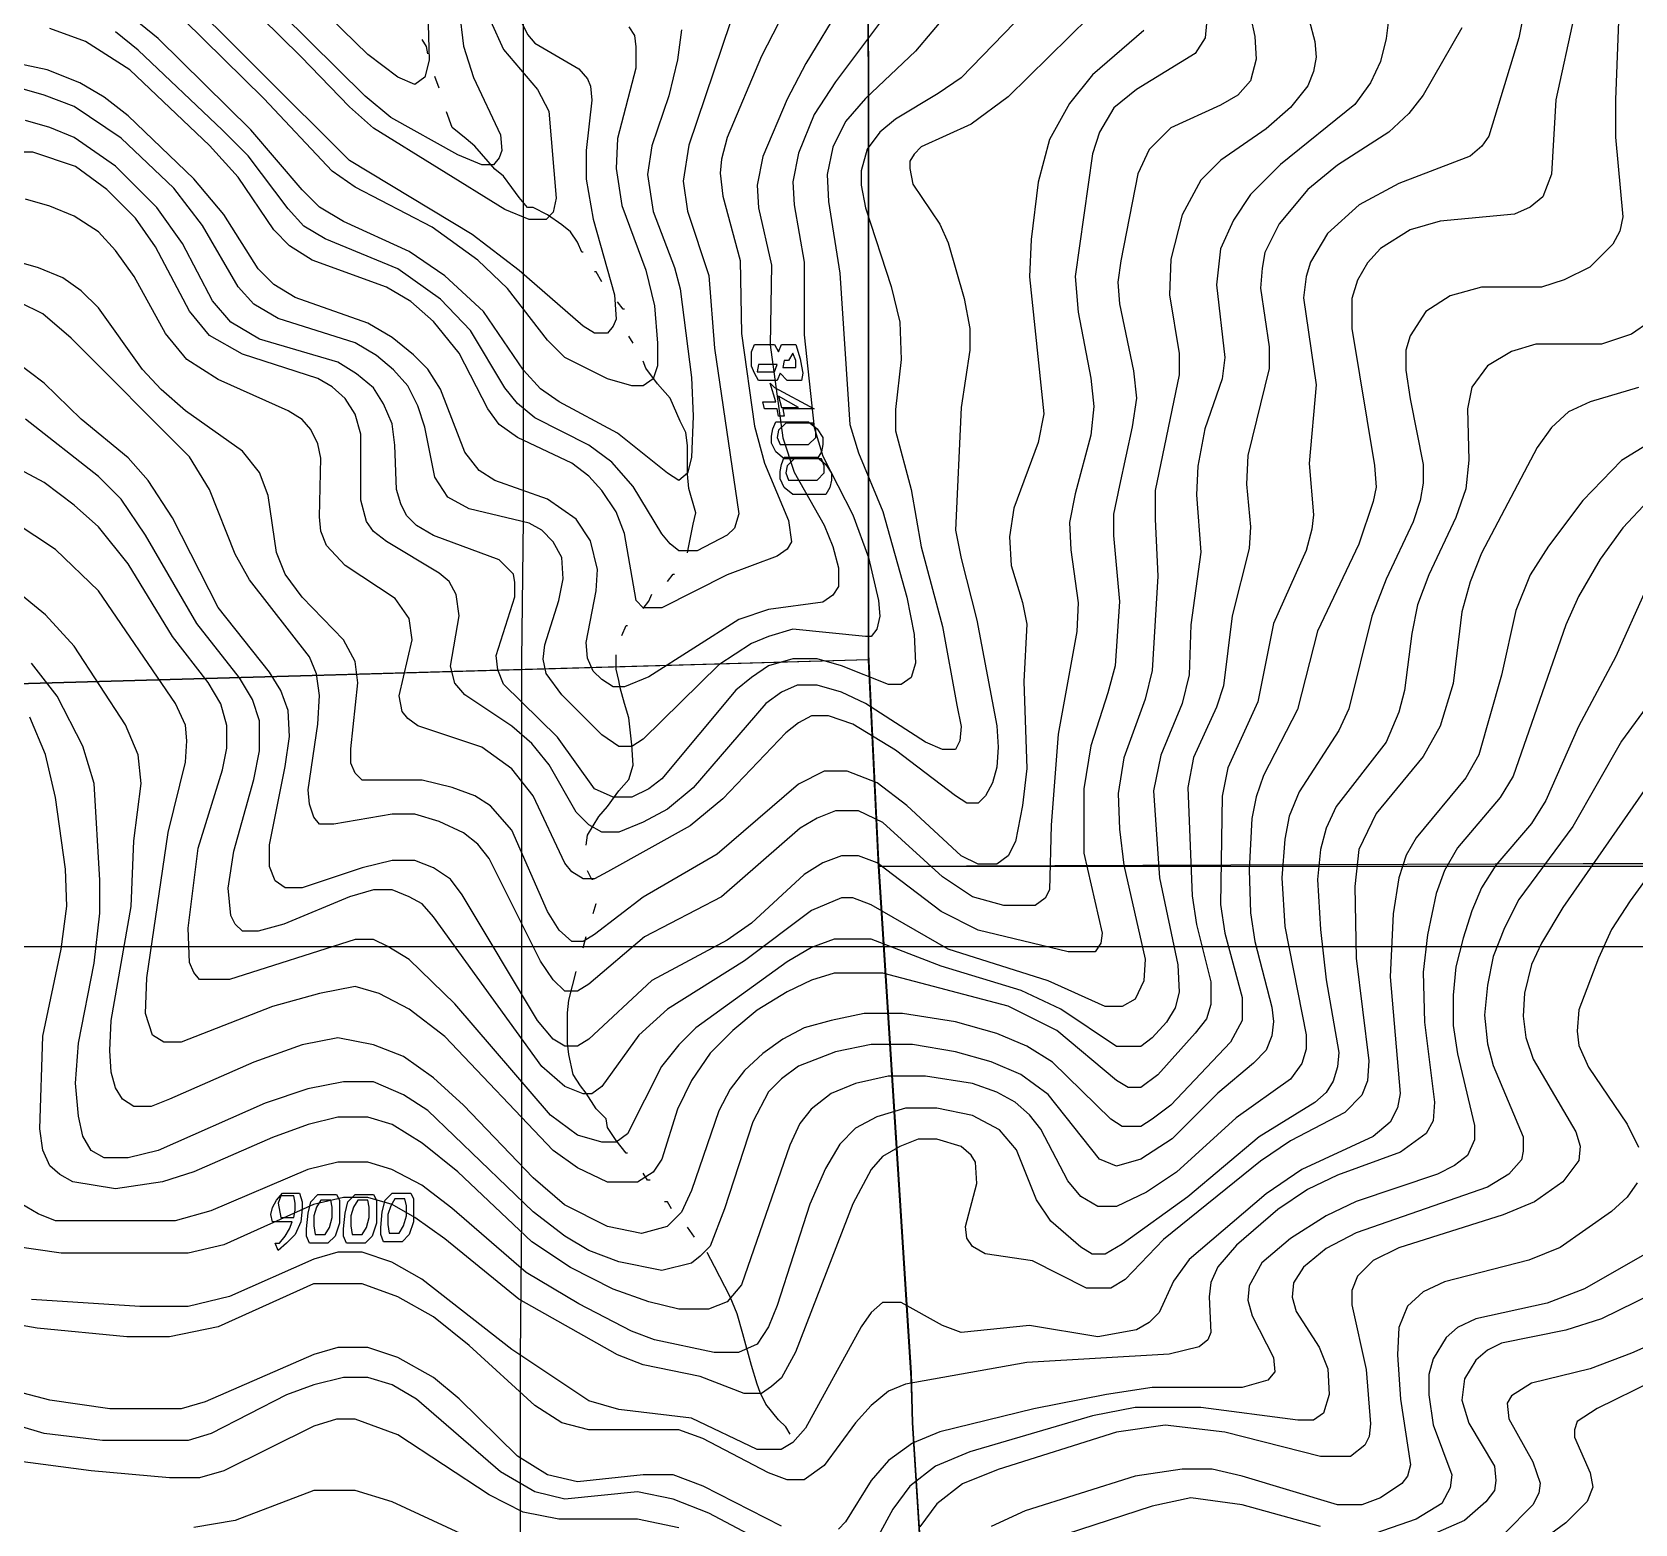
# Model space of a CAD drawing. Extents: x -0.49 to 6.91, y -0.57 to 8.11.
# Drawn here: x 2.176 to 2.768, y 0.326 to 0.878 of the extents above; entities that cross this region are included whole.
import ezdxf

# ---------------------------------------------------------------- set-up
doc = ezdxf.new("R2010")
doc.units = 0
for name, color, linetype in [('Elevations', 7, 'CONTINUOUS'), ('Grid', 7, 'CONTINUOUS'), ('topo', 7, 'CONTINUOUS'), ('topo_grid', 7, 'CONTINUOUS'), ('water', 7, 'CONTINUOUS')]:
    doc.layers.add(name, color=color, linetype=linetype)

msp = doc.modelspace()

# ---------------------------------------------------------------- linework, layer by layer
at = {"layer": 'Elevations', "color": 1}
for points in [[(2.459488, 0.756837), (2.460015, 0.754191), (2.460541, 0.751545), (2.460015, 0.748899), (2.459488, 0.748899), (2.457906, 0.748899), (2.456324, 0.748899), (2.454741, 0.748899), (2.452106, 0.751545), (2.451051, 0.748899), (2.448942, 0.748899), (2.446307, 0.748899), (2.444198, 0.748899), (2.442616, 0.751545), (2.441563, 0.754191), (2.441563, 0.756837), (2.441563, 0.759483), (2.442616, 0.762128), (2.444198, 0.762128), (2.446307, 0.762128), (2.448415, 0.762128), (2.449997, 0.762128), (2.451577, 0.759483), (2.452633, 0.762128), (2.454215, 0.762128), (2.456324, 0.762128), (2.457906, 0.762128)], [(2.45527, 0.756308), (2.453688, 0.756308), (2.453161, 0.753662), (2.454744, 0.753662), (2.456852, 0.753662), (2.457908, 0.753662), (2.457908, 0.756308), (2.456852, 0.758953)], [(2.449998, 0.75472), (2.448416, 0.75472), (2.446834, 0.75472), (2.445781, 0.75472), (2.444198, 0.75472), (2.443672, 0.752074), (2.444198, 0.752074), (2.445254, 0.752074), (2.446307, 0.752074), (2.447889, 0.752074), (2.449998, 0.752074), (2.451051, 0.75472)], [(2.449998, 0.74628), (2.464761, 0.738342), (2.464761, 0.738342), (2.453161, 0.738342), (2.453688, 0.735696), (2.451579, 0.735696), (2.451052, 0.738342), (2.446307, 0.738342), (2.445781, 0.740988), (2.450526, 0.740988), (2.448417, 0.747867)], [(2.451579, 0.743131), (2.452635, 0.738898), (2.458962, 0.738898)], [(2.465815, 0.730987), (2.467924, 0.727812), (2.467924, 0.725166), (2.467397, 0.72252), (2.465815, 0.719874), (2.463706, 0.719874), (2.458434, 0.719874), (2.453689, 0.719874), (2.450525, 0.72252), (2.448943, 0.725695), (2.448943, 0.728341), (2.449469, 0.730987), (2.450525, 0.733633), (2.452634, 0.733633), (2.457906, 0.733633), (2.462652, 0.733633)], [(2.452107, 0.725193), (2.45527, 0.725193), (2.458961, 0.725193), (2.462652, 0.725193), (2.465287, 0.727838), (2.465287, 0.730484), (2.464232, 0.73313), (2.461068, 0.73313), (2.457906, 0.73313), (2.454216, 0.73313), (2.451578, 0.730484), (2.451052, 0.727838)], [(2.468979, 0.717811), (2.471088, 0.714636), (2.471088, 0.71199), (2.470561, 0.709344), (2.468979, 0.706698), (2.46687, 0.706698), (2.461597, 0.706698), (2.456852, 0.706698), (2.453689, 0.709344), (2.452107, 0.712519), (2.452107, 0.715165), (2.452633, 0.717811), (2.453686, 0.720456), (2.455798, 0.720456), (2.46107, 0.720456), (2.465815, 0.720456)], [(2.45527, 0.712016), (2.458434, 0.712016), (2.462124, 0.712016), (2.465815, 0.712016), (2.46845, 0.714662), (2.46845, 0.717308), (2.467397, 0.719954), (2.464233, 0.719954), (2.46107, 0.719954), (2.457379, 0.719954), (2.454744, 0.717308), (2.454217, 0.714662)], [(2.275477, 0.445237), (2.275477, 0.442591), (2.274948, 0.437829), (2.272839, 0.433066), (2.269676, 0.429891), (2.266512, 0.427245), (2.265459, 0.429891), (2.267041, 0.429891), (2.26915, 0.432537), (2.270732, 0.435183), (2.271785, 0.437829), (2.270732, 0.437829), (2.268623, 0.437829), (2.267041, 0.437829), (2.265459, 0.437829), (2.264406, 0.437829), (2.263877, 0.440474), (2.264406, 0.44312), (2.265988, 0.445766), (2.268097, 0.448412), (2.270735, 0.448412), (2.272844, 0.448412), (2.274426, 0.448412)], [(2.267568, 0.439443), (2.26915, 0.439443), (2.270732, 0.439443), (2.272315, 0.439443), (2.272841, 0.442088), (2.272841, 0.444734), (2.272315, 0.44738), (2.270206, 0.44738), (2.267571, 0.44738), (2.266515, 0.444734)], [(2.289185, 0.445766), (2.289185, 0.44312), (2.289185, 0.437299), (2.287603, 0.432537), (2.284968, 0.429891), (2.281803, 0.429891), (2.279695, 0.429891), (2.278115, 0.429891), (2.277059, 0.432537), (2.277059, 0.435183), (2.277586, 0.441004), (2.278642, 0.445237), (2.281277, 0.447883), (2.284968, 0.447883), (2.28655, 0.447883), (2.28813, 0.447883)], [(2.280222, 0.433093), (2.281802, 0.433093), (2.283913, 0.433093), (2.285495, 0.435738), (2.286551, 0.439443), (2.286551, 0.443147), (2.286024, 0.445793), (2.284442, 0.445793), (2.282333, 0.445793), (2.280751, 0.443147), (2.279698, 0.439972), (2.279698, 0.436268)], [(2.302893, 0.445766), (2.302893, 0.44312), (2.302893, 0.437299), (2.301311, 0.432537), (2.298676, 0.429891), (2.295513, 0.429891), (2.293404, 0.429891), (2.291822, 0.429891), (2.290769, 0.432537), (2.290769, 0.435183), (2.291295, 0.441004), (2.292348, 0.445237), (2.294983, 0.447883), (2.298675, 0.447883), (2.300257, 0.447883), (2.301839, 0.447883)], [(2.29393, 0.433093), (2.295512, 0.433093), (2.297621, 0.433093), (2.299201, 0.435738), (2.300256, 0.439443), (2.300256, 0.443147), (2.29973, 0.445793), (2.298148, 0.445793), (2.296039, 0.445793), (2.294457, 0.443147), (2.293404, 0.439972), (2.293404, 0.436268)], [(2.316602, 0.446295), (2.316602, 0.443649), (2.316602, 0.437829), (2.31502, 0.433066), (2.312385, 0.43042), (2.309221, 0.43042), (2.307112, 0.43042), (2.30553, 0.43042), (2.304477, 0.433066), (2.304477, 0.435712), (2.305003, 0.441533), (2.306059, 0.445766), (2.308694, 0.448412), (2.312385, 0.448412), (2.313967, 0.448412), (2.315549, 0.448412)], [(2.307638, 0.433622), (2.30922, 0.433622), (2.311329, 0.433622), (2.312911, 0.436268), (2.313964, 0.439972), (2.313964, 0.443676), (2.313438, 0.446322), (2.311855, 0.446322), (2.309747, 0.446322), (2.308167, 0.443676), (2.307111, 0.440501), (2.307111, 0.436797)]]:
    msp.add_lwpolyline(points, close=True, dxfattribs=at)
at = {"layer": 'Grid', "color": 1}
for points in [[(1.661748, 0.622375), (1.661221, 0.829597), (1.660695, 1.037321), (1.660166, 1.244543), (1.659639, 1.451738), (1.865797, 1.456501), (2.071954, 1.461263), (2.278111, 1.465497), (2.484268, 1.470259), (2.484268, 1.403822), (2.484268, 1.264096), (2.484268, 1.19504), (2.484795, 1.057933), (2.484268, 0.98676), (2.484795, 0.851796), (2.484795, 0.777977), (2.484795, 0.645632), (2.279165, 0.639811), (2.073535, 0.633991), (1.867378, 0.62817)], [(2.488487, 0.569141), (2.484797, 0.645579), (2.484797, 0.777924), (2.484797, 0.851743), (2.484271, 0.986707), (2.484797, 1.05788), (2.484271, 1.194987), (2.484271, 1.264043), (2.484271, 1.403769), (2.740516, 1.403769), (2.949314, 1.403769), (3.15758, 1.403769), (3.366374, 1.403769), (3.36849, 1.195516), (3.370607, 0.987236), (3.372724, 0.778453), (3.37484, 0.5702), (3.166046, 0.5702), (2.95778, 0.5702), (2.748982, 0.5702)]]:
    msp.add_lwpolyline(points, close=True, dxfattribs=at)
for points in [[(2.484264, 0.98885), (2.484791, 0.853886), (2.484791, 0.780067), (2.484791, 0.647723), (2.488481, 0.571284), (2.500608, 0.382001), (2.501135, 0.363481), (2.513261, 0.172108), (2.513261, 0.155703), (2.515897, 0.002801), (2.513261, 0.155703), (2.513261, 0.172108), (2.501135, 0.363481), (2.500608, 0.382001), (2.488481, 0.571284), (2.484791, 0.647723), (2.484791, 0.780067), (2.484791, 0.853886), (2.484264, 0.98885)], [(1.671238, 0.000763), (1.669656, 0.206398), (1.665438, 0.414122), (1.661748, 0.622375), (1.867378, 0.628196), (2.073535, 0.634017), (2.279165, 0.639838), (2.484795, 0.645659), (2.488486, 0.569221), (2.500612, 0.379938), (2.501138, 0.361417), (2.513265, 0.170044), (2.513265, 0.15364), (2.515906, 0.000737)], [(2.515905, 0.000763), (2.51327, 0.153666), (2.51327, 0.17007), (2.501143, 0.361443), (2.500616, 0.379964), (2.488489, 0.569247), (2.748953, 0.569247), (2.957746, 0.569247), (3.166013, 0.569247), (3.37481, 0.569247), (3.378501, 0.360967), (3.381666, 0.152184), (3.383253, 0.000869)]]:
    msp.add_lwpolyline(points, dxfattribs=at)
at = {"layer": 'topo', "color": 2}
for points in [[(2.333479, 0.885742), (2.335061, 0.872513), (2.338753, 0.860871), (2.348771, 0.839704), (2.349297, 0.833883), (2.348241, 0.831238), (2.346133, 0.828592), (2.341911, 0.828592), (2.332948, 0.832296), (2.308163, 0.846054), (2.298673, 0.853992), (2.236985, 0.915163)], [(2.321349, 0.902649), (2.322402, 0.867327), (2.320819, 0.860977), (2.317129, 0.858331), (2.310802, 0.860977), (2.29973, 0.869443), (2.252805, 0.915296)], [(2.345067, 0.881826), (2.349813, 0.871243), (2.362466, 0.856426), (2.366685, 0.848488), (2.36932, 0.816341), (2.368264, 0.81105), (2.365629, 0.808404), (2.359302, 0.808404), (2.350339, 0.812108), (2.301832, 0.842165), (2.292869, 0.850102), (2.274938, 0.868623), (2.231177, 0.911856)], [(2.643503, 0.898018), (2.64983, 0.874206), (2.650359, 0.868385), (2.6493, 0.863093), (2.647184, 0.857802), (2.640857, 0.849864), (2.631894, 0.841927), (2.615022, 0.830285), (2.60764, 0.822877), (2.600782, 0.810177), (2.596564, 0.793773), (2.596037, 0.780543), (2.599732, 0.758848), (2.599732, 0.75091), (2.590764, 0.708206), (2.590764, 0.697623), (2.59182, 0.676456), (2.589711, 0.641664), (2.587076, 0.63108), (2.579167, 0.609384), (2.577058, 0.596155), (2.577585, 0.582926), (2.579167, 0.569697), (2.587075, 0.534878), (2.586549, 0.52694), (2.583386, 0.520061), (2.578641, 0.517415), (2.572314, 0.517415), (2.551224, 0.52694), (2.514317, 0.538582), (2.485846, 0.554986), (2.478991, 0.557632), (2.474779, 0.557632), (2.463707, 0.552869), (2.438927, 0.534349), (2.410456, 0.516357), (2.399906, 0.506832), (2.386198, 0.487782), (2.382507, 0.485136), (2.379344, 0.485136), (2.372489, 0.487782), (2.364054, 0.49519), (2.323983, 0.550541), (2.319765, 0.555304), (2.31502, 0.557949), (2.308693, 0.560595), (2.301839, 0.560595), (2.292876, 0.557949), (2.268622, 0.547895), (2.259132, 0.545249), (2.253332, 0.545249), (2.250697, 0.547895), (2.249114, 0.55107), (2.248061, 0.561124), (2.25017, 0.574883), (2.257551, 0.601341), (2.25966, 0.611924), (2.25966, 0.623037), (2.257024, 0.630974), (2.252279, 0.638912), (2.236461, 0.65902), (2.217476, 0.691723), (2.208513, 0.704952), (2.200077, 0.713419), (2.173187, 0.734585)], [(2.356142, 0.88209), (2.358778, 0.876799), (2.361413, 0.873624), (2.377758, 0.864099), (2.380921, 0.860395), (2.381977, 0.857749), (2.382503, 0.852457), (2.380394, 0.833936), (2.380394, 0.823353), (2.38303, 0.808536), (2.390939, 0.780596), (2.391465, 0.7716), (2.390409, 0.768955), (2.388301, 0.766309), (2.383561, 0.766309), (2.379343, 0.768955), (2.355617, 0.789592), (2.338218, 0.802821), (2.292875, 0.830259), (2.226438, 0.896669)], [(2.624483, 0.890928), (2.627646, 0.876111), (2.628176, 0.867644), (2.626067, 0.859707), (2.621321, 0.854415), (2.614994, 0.850711), (2.596536, 0.842244), (2.588628, 0.834307), (2.58441, 0.825311), (2.578083, 0.793138), (2.577027, 0.7852), (2.577556, 0.777263), (2.582828, 0.752392), (2.583884, 0.742338), (2.582302, 0.731754), (2.577557, 0.710058), (2.575448, 0.699475), (2.575448, 0.691538), (2.577557, 0.667196), (2.575975, 0.643383), (2.573339, 0.633329), (2.567012, 0.61375), (2.564374, 0.597875), (2.564374, 0.574063), (2.57123, 0.544535), (2.570703, 0.540831), (2.568594, 0.537656), (2.56543, 0.537656), (2.558611, 0.537656), (2.525394, 0.545593), (2.511686, 0.552473), (2.48796, 0.570464), (2.481106, 0.57311), (2.474779, 0.57311), (2.467925, 0.570464), (2.461071, 0.566231), (2.441563, 0.548239), (2.432599, 0.541889), (2.404651, 0.527073), (2.381452, 0.505377), (2.377234, 0.502731), (2.372489, 0.502731), (2.368271, 0.505377), (2.362471, 0.512256), (2.334527, 0.558637), (2.330309, 0.564458), (2.323982, 0.568691), (2.317128, 0.571337), (2.308692, 0.571337), (2.29762, 0.568691), (2.275476, 0.561283), (2.269149, 0.561283), (2.265458, 0.563929), (2.263349, 0.569221), (2.263349, 0.577158), (2.269149, 0.606156), (2.270731, 0.617269), (2.270205, 0.626794), (2.267567, 0.634202), (2.263349, 0.641081), (2.244369, 0.664894), (2.227492, 0.698099), (2.218529, 0.711858), (2.211148, 0.720324), (2.193749, 0.734612), (2.18004, 0.747841), (2.168968, 0.756308)], [(2.762638, 0.894817), (2.76105, 0.852616), (2.76105, 0.838858), (2.763696, 0.80933), (2.762638, 0.804038), (2.759992, 0.799276), (2.751557, 0.790809), (2.742067, 0.786047), (2.733632, 0.783401), (2.711486, 0.783401), (2.699887, 0.780226), (2.690923, 0.774405), (2.685123, 0.765409), (2.683535, 0.760118), (2.683535, 0.752709), (2.685123, 0.742126), (2.689867, 0.717784), (2.689867, 0.710905), (2.688809, 0.704555), (2.686163, 0.696618), (2.676146, 0.675451), (2.67087, 0.661693), (2.662435, 0.627429), (2.658744, 0.619491), (2.643981, 0.596737), (2.64029, 0.587741), (2.638708, 0.579275), (2.637655, 0.564987), (2.638708, 0.546996), (2.646617, 0.506938), (2.646617, 0.501646), (2.645035, 0.496354), (2.640817, 0.490534), (2.620782, 0.476246), (2.598638, 0.456138), (2.587565, 0.448729), (2.576493, 0.443438), (2.569639, 0.443438), (2.563312, 0.447142), (2.558567, 0.452963), (2.548549, 0.472013), (2.544331, 0.477304), (2.539059, 0.482067), (2.532205, 0.485771), (2.523242, 0.488946), (2.505842, 0.491592), (2.492134, 0.491592), (2.480003, 0.488946), (2.47104, 0.485242), (2.463658, 0.479421), (2.459441, 0.474129), (2.45575, 0.466192), (2.437824, 0.414519), (2.432551, 0.408169), (2.425697, 0.405523), (2.414672, 0.405523), (2.4036, 0.408169), (2.390418, 0.412931), (2.374601, 0.420869), (2.360365, 0.430394), (2.332949, 0.456323), (2.319768, 0.466906), (2.308695, 0.473785), (2.299728, 0.476431), (2.288656, 0.476431), (2.277584, 0.473785), (2.264403, 0.469023), (2.235404, 0.456323), (2.223804, 0.452619), (2.206405, 0.449973), (2.190588, 0.452619), (2.185843, 0.455265), (2.182152, 0.45844), (2.179517, 0.46426), (2.178461, 0.472198), (2.179517, 0.506461), (2.186371, 0.538608), (2.18848, 0.554483), (2.187953, 0.568242), (2.184262, 0.5947), (2.180572, 0.610575), (2.174772, 0.624333)], [(2.455799, 0.889393), (2.445254, 0.868755), (2.4326, 0.838699), (2.430491, 0.830761), (2.429964, 0.82547), (2.431017, 0.817003), (2.437344, 0.79319), (2.437871, 0.766282), (2.442617, 0.732019), (2.446307, 0.71826), (2.455271, 0.697094), (2.456324, 0.689156), (2.454742, 0.68651), (2.451052, 0.683865), (2.432598, 0.676985), (2.408345, 0.664815), (2.401489, 0.664815), (2.398854, 0.66746), (2.394636, 0.692331), (2.391473, 0.700269), (2.3862, 0.708206), (2.381455, 0.713498), (2.375128, 0.71826), (2.355093, 0.727785), (2.348239, 0.732548), (2.344021, 0.738369), (2.333476, 0.759006), (2.323985, 0.770648), (2.31555, 0.778056), (2.306586, 0.783348), (2.279165, 0.793402), (2.270729, 0.798694), (2.26493, 0.804515), (2.251749, 0.824094), (2.241204, 0.835735), (2.211678, 0.863675), (2.195333, 0.874259), (2.182152, 0.879021)], [(2.396208, 0.879656), (2.398322, 0.876481), (2.398846, 0.872248), (2.398846, 0.86431), (2.391992, 0.838381), (2.391466, 0.827269), (2.393574, 0.81351), (2.402541, 0.789698), (2.405705, 0.776469), (2.406758, 0.76271), (2.406758, 0.754244), (2.405171, 0.749481), (2.401485, 0.746835), (2.397275, 0.746835), (2.388307, 0.749481), (2.37249, 0.757419), (2.366163, 0.763769), (2.3514, 0.782819), (2.340328, 0.793402), (2.323456, 0.805573), (2.294985, 0.82039), (2.286549, 0.82621), (2.261241, 0.853119), (2.224334, 0.889499)], [(2.542792, 0.88516), (2.519062, 0.860818), (2.510626, 0.854997), (2.494808, 0.845472), (2.489009, 0.84071), (2.484264, 0.83436), (2.482153, 0.826422), (2.482153, 0.82113), (2.483735, 0.812664), (2.493226, 0.783665), (2.496389, 0.770436), (2.496915, 0.756678), (2.494807, 0.738157), (2.494807, 0.73022), (2.500607, 0.708524), (2.504298, 0.687357), (2.512207, 0.657856), (2.517479, 0.628858), (2.519061, 0.62092), (2.518534, 0.615629), (2.516952, 0.612454), (2.51537, 0.612454), (2.512207, 0.612454), (2.50588, 0.615099), (2.483735, 0.629387), (2.474772, 0.63362), (2.465809, 0.636266), (2.458434, 0.636266), (2.452634, 0.63362), (2.446834, 0.629387), (2.419945, 0.598298), (2.410454, 0.590361), (2.401491, 0.585598), (2.392528, 0.581894), (2.386201, 0.581894), (2.381456, 0.58454), (2.37671, 0.589303), (2.366693, 0.606765), (2.360366, 0.614703), (2.352984, 0.621053), (2.335581, 0.632694), (2.33189, 0.636928), (2.330308, 0.643278), (2.333472, 0.661798), (2.332419, 0.669736), (2.329781, 0.674498), (2.326091, 0.677673), (2.306583, 0.689315), (2.301837, 0.693019), (2.299202, 0.696723), (2.297093, 0.704661), (2.297093, 0.729003), (2.294984, 0.736411), (2.291294, 0.742232), (2.286548, 0.746465), (2.281277, 0.74964), (2.253333, 0.758636), (2.241206, 0.765515), (2.233825, 0.774511), (2.22117, 0.798323), (2.213789, 0.808907), (2.203244, 0.81949), (2.191645, 0.827957), (2.175828, 0.833248), (2.168446, 0.833248)], [(2.727354, 0.886165), (2.725237, 0.875582), (2.714165, 0.839201), (2.711519, 0.835497), (2.707301, 0.831793), (2.680933, 0.821739), (2.666169, 0.813801), (2.65457, 0.803218), (2.648244, 0.792635), (2.646656, 0.787343), (2.645603, 0.779406), (2.650348, 0.747232), (2.647702, 0.718234), (2.64929, 0.699184), (2.648761, 0.693892), (2.646644, 0.685955), (2.634517, 0.659047), (2.628717, 0.630048), (2.617645, 0.605707), (2.615536, 0.595123), (2.61501, 0.555065), (2.616592, 0.544482), (2.622919, 0.52067), (2.622919, 0.512203), (2.618701, 0.504265), (2.596557, 0.480982), (2.589702, 0.47569), (2.585484, 0.473045), (2.57863, 0.473045), (2.574412, 0.47569), (2.552795, 0.496857), (2.543305, 0.502678), (2.532233, 0.50744), (2.516943, 0.511674), (2.49743, 0.514849), (2.483194, 0.514849), (2.471068, 0.512203), (2.46105, 0.509557), (2.453141, 0.505324), (2.44576, 0.500032), (2.438906, 0.493682), (2.433633, 0.486803), (2.429415, 0.478865), (2.419398, 0.449338), (2.415707, 0.4414), (2.410435, 0.436109), (2.400944, 0.433463), (2.38829, 0.436109), (2.372473, 0.444046), (2.360874, 0.4541), (2.335038, 0.480982), (2.323962, 0.491036), (2.31289, 0.498974), (2.301818, 0.503207), (2.288637, 0.505853), (2.275455, 0.503207), (2.257529, 0.496857), (2.226422, 0.483099), (2.219567, 0.480453), (2.21324, 0.480453), (2.209022, 0.483099), (2.206387, 0.487332), (2.204804, 0.493153), (2.204278, 0.50109), (2.204804, 0.512203), (2.212185, 0.554378), (2.213239, 0.578719), (2.215876, 0.599886), (2.214821, 0.610469), (2.210076, 0.621582), (2.191095, 0.65058), (2.18055, 0.662222), (2.168951, 0.671747)], [(2.474779, 0.887805), (2.461598, 0.86611), (2.454743, 0.85288), (2.44578, 0.831714), (2.443671, 0.82113), (2.444198, 0.812664), (2.448944, 0.791497), (2.448417, 0.761996), (2.453162, 0.727706), (2.45738, 0.715006), (2.468452, 0.695427), (2.471616, 0.687489), (2.473724, 0.679552), (2.473724, 0.672673), (2.471616, 0.669498), (2.467925, 0.666852), (2.447889, 0.664206), (2.436813, 0.660502), (2.403596, 0.639335), (2.394633, 0.635631), (2.390417, 0.635631), (2.386199, 0.638277), (2.383036, 0.641452), (2.380927, 0.646214), (2.380401, 0.652035), (2.384091, 0.671085), (2.384617, 0.679023), (2.381982, 0.689606), (2.37671, 0.697544), (2.366165, 0.704952), (2.346657, 0.711831), (2.340857, 0.715535), (2.335585, 0.722414), (2.326621, 0.745698), (2.321876, 0.753106), (2.316604, 0.758398), (2.308695, 0.764748), (2.299732, 0.770039), (2.272842, 0.779564), (2.264934, 0.784327), (2.259134, 0.790148), (2.246476, 0.810256), (2.235404, 0.823485), (2.21115, 0.846769), (2.202187, 0.853648), (2.193224, 0.858939), (2.181097, 0.863702), (2.168971, 0.866348)], [(2.677241, 0.883228), (2.676183, 0.875291), (2.674066, 0.866824), (2.670375, 0.858886), (2.664575, 0.850949), (2.637158, 0.828724), (2.626086, 0.817611), (2.619759, 0.808086), (2.615013, 0.797503), (2.613434, 0.784274), (2.616597, 0.757392), (2.615544, 0.749455), (2.609216, 0.730934), (2.606581, 0.717176), (2.606055, 0.706592), (2.607637, 0.685426), (2.603946, 0.658518), (2.603419, 0.639997), (2.600784, 0.629413), (2.592875, 0.610363), (2.59024, 0.597134), (2.592349, 0.564961), (2.599203, 0.532814), (2.599729, 0.52276), (2.598147, 0.516939), (2.594983, 0.511647), (2.589711, 0.505826), (2.585493, 0.502651), (2.580747, 0.502651), (2.57653, 0.502651), (2.555963, 0.51641), (2.5412, 0.523289), (2.511674, 0.532285), (2.485839, 0.542339), (2.478985, 0.542339), (2.472131, 0.542339), (2.463695, 0.539164), (2.454732, 0.533872), (2.420988, 0.509531), (2.414661, 0.503181), (2.408334, 0.495243), (2.39568, 0.470372), (2.391462, 0.467197), (2.38619, 0.467197), (2.377222, 0.469843), (2.367204, 0.477251), (2.331879, 0.518368), (2.315007, 0.534772), (2.307099, 0.539534), (2.301826, 0.54218), (2.294972, 0.54218), (2.248574, 0.527364), (2.242247, 0.527364), (2.237502, 0.527364), (2.235393, 0.530009), (2.233811, 0.533714), (2.233284, 0.546414), (2.236975, 0.575941), (2.245938, 0.604939), (2.247521, 0.612877), (2.247521, 0.621344), (2.245412, 0.629281), (2.240667, 0.637219), (2.227486, 0.654152), (2.211141, 0.681034), (2.200069, 0.694792), (2.191101, 0.702729), (2.180029, 0.711196), (2.171066, 0.715959)], [(2.49481, 0.888864), (2.472665, 0.859336), (2.464757, 0.847165), (2.458957, 0.832878), (2.456849, 0.822295), (2.457375, 0.813828), (2.461066, 0.792661), (2.461066, 0.76578), (2.464757, 0.731516), (2.46792, 0.720933), (2.478992, 0.699237), (2.484792, 0.683362), (2.488483, 0.667487), (2.489009, 0.661666), (2.487954, 0.656904), (2.485845, 0.654258), (2.483736, 0.654258), (2.456847, 0.656904), (2.447884, 0.654258), (2.441557, 0.651612), (2.42943, 0.643674), (2.401482, 0.616237), (2.397264, 0.613591), (2.392519, 0.613591), (2.386192, 0.617825), (2.371429, 0.632641), (2.365629, 0.640579), (2.364576, 0.64587), (2.365103, 0.651162), (2.370375, 0.667566), (2.371957, 0.675504), (2.371431, 0.683441), (2.368268, 0.689262), (2.364049, 0.693495), (2.359304, 0.696141), (2.33716, 0.701433), (2.329251, 0.705666), (2.324506, 0.713075), (2.320815, 0.731595), (2.318179, 0.739533), (2.314489, 0.746941), (2.309216, 0.752762), (2.302889, 0.758054), (2.29498, 0.762816), (2.266509, 0.771812), (2.257546, 0.777104), (2.251746, 0.783454), (2.238565, 0.806208), (2.228016, 0.819966), (2.208508, 0.838487), (2.191109, 0.850129), (2.180037, 0.854362), (2.171073, 0.857008)], [(2.514321, 0.884869), (2.502195, 0.870581), (2.483741, 0.853119), (2.47636, 0.844652), (2.471615, 0.835127), (2.469506, 0.825073), (2.470033, 0.815019), (2.474251, 0.78856), (2.47794, 0.732654), (2.481105, 0.72207), (2.490067, 0.700375), (2.49903, 0.66873), (2.501666, 0.654972), (2.502195, 0.644389), (2.500613, 0.639097), (2.496921, 0.636451), (2.492176, 0.636451), (2.474777, 0.64333), (2.465815, 0.645976), (2.45685, 0.645976), (2.447887, 0.64333), (2.44156, 0.639097), (2.435761, 0.634335), (2.408344, 0.601632), (2.403599, 0.597928), (2.397272, 0.594753), (2.390413, 0.594753), (2.383559, 0.597928), (2.369851, 0.616978), (2.349815, 0.636557), (2.347707, 0.641849), (2.34718, 0.64714), (2.354034, 0.668836), (2.354034, 0.674128), (2.353508, 0.677303), (2.348236, 0.682595), (2.323982, 0.69159), (2.317656, 0.695295), (2.313965, 0.698999), (2.311856, 0.703232), (2.310274, 0.708524), (2.309747, 0.724928), (2.308691, 0.732865), (2.305528, 0.740274), (2.301837, 0.746095), (2.29551, 0.751386), (2.288656, 0.75562), (2.259658, 0.764086), (2.249113, 0.770436), (2.242259, 0.778374), (2.231187, 0.79954), (2.221696, 0.81277), (2.206401, 0.828115), (2.191111, 0.838699), (2.182148, 0.842403), (2.173185, 0.845049)], [(2.566521, 0.883281), (2.536468, 0.853754), (2.522759, 0.843699), (2.504305, 0.835233), (2.50167, 0.832587), (2.500091, 0.829941), (2.500091, 0.827295), (2.501144, 0.821474), (2.511161, 0.806658), (2.514325, 0.799779), (2.520125, 0.779141), (2.522233, 0.768029), (2.522233, 0.760091), (2.51907, 0.738924), (2.516959, 0.693575), (2.51907, 0.682991), (2.524869, 0.660237), (2.53225, 0.621211), (2.532779, 0.613274), (2.53225, 0.605865), (2.530668, 0.600045), (2.528033, 0.595282), (2.525395, 0.592636), (2.521177, 0.592636), (2.516958, 0.595282), (2.494815, 0.612215), (2.478993, 0.62174), (2.47003, 0.624915), (2.463705, 0.624915), (2.45896, 0.62227), (2.454215, 0.618565), (2.431016, 0.594224), (2.418889, 0.58417), (2.388309, 0.567236), (2.383564, 0.56459), (2.379346, 0.56459), (2.375128, 0.567236), (2.372493, 0.570411), (2.360893, 0.595282), (2.352985, 0.605336), (2.341913, 0.613274), (2.318187, 0.621211), (2.314496, 0.623857), (2.312387, 0.626503), (2.311331, 0.632324), (2.316078, 0.652961), (2.315022, 0.660899), (2.30975, 0.668307), (2.291292, 0.680478), (2.284437, 0.687886), (2.282328, 0.693178), (2.281802, 0.69847), (2.282328, 0.720165), (2.281273, 0.725457), (2.278637, 0.730749), (2.275474, 0.734453), (2.270201, 0.737628), (2.244366, 0.74927), (2.232766, 0.756678), (2.224858, 0.766203), (2.213258, 0.78737), (2.206405, 0.796895), (2.200077, 0.803774), (2.191115, 0.809595), (2.182152, 0.813299), (2.173189, 0.815945)], [(2.745771, 0.883704), (2.738918, 0.852589), (2.737331, 0.825179), (2.734166, 0.816712), (2.729422, 0.813008), (2.723623, 0.810362), (2.696207, 0.807716), (2.685129, 0.804541), (2.674056, 0.797662), (2.669312, 0.79237), (2.665621, 0.78602), (2.663504, 0.779141), (2.663504, 0.768029), (2.671939, 0.717414), (2.672468, 0.709476), (2.67141, 0.704185), (2.666137, 0.68831), (2.650847, 0.656163), (2.643465, 0.627164), (2.630812, 0.602823), (2.628174, 0.594885), (2.626592, 0.586948), (2.625536, 0.567898), (2.626062, 0.552023), (2.627645, 0.541439), (2.633972, 0.517098), (2.634498, 0.511806), (2.633972, 0.506514), (2.631863, 0.501223), (2.627118, 0.49646), (2.613937, 0.485348), (2.597065, 0.468414), (2.585465, 0.461006), (2.576502, 0.45836), (2.570175, 0.461006), (2.551194, 0.484819), (2.541177, 0.492227), (2.530105, 0.496989), (2.516924, 0.500694), (2.501102, 0.503339), (2.485849, 0.503339), (2.472668, 0.500694), (2.458959, 0.495402), (2.452632, 0.490639), (2.447887, 0.485877), (2.442087, 0.474764), (2.431542, 0.442591), (2.42627, 0.428833), (2.422579, 0.425129), (2.419416, 0.422483), (2.408344, 0.419837), (2.392526, 0.423012), (2.381454, 0.427245), (2.372491, 0.432537), (2.360892, 0.441533), (2.321875, 0.478971), (2.312908, 0.484792), (2.301836, 0.489555), (2.290764, 0.489555), (2.277582, 0.486909), (2.261765, 0.481617), (2.222222, 0.464155), (2.21115, 0.461509), (2.202186, 0.461509), (2.197441, 0.464155), (2.194278, 0.469446), (2.192696, 0.476855), (2.191643, 0.489025), (2.192696, 0.503842), (2.198496, 0.53337), (2.200604, 0.55189), (2.200604, 0.564061), (2.198496, 0.599912), (2.194278, 0.613671), (2.184787, 0.632191), (2.175297, 0.644362)], [(2.415726, 0.878492), (2.414147, 0.86738), (2.410983, 0.85415), (2.404656, 0.83563), (2.403073, 0.825046), (2.405182, 0.811288), (2.413091, 0.79065), (2.4152, 0.782713), (2.419418, 0.75001), (2.419944, 0.735723), (2.419418, 0.720377), (2.417836, 0.714556), (2.414672, 0.71191), (2.410454, 0.714556), (2.392001, 0.729373), (2.370384, 0.741015), (2.36353, 0.745777), (2.357199, 0.752656), (2.342436, 0.774352), (2.328199, 0.787581), (2.315018, 0.796577), (2.290765, 0.80769), (2.281803, 0.812981), (2.275475, 0.819331), (2.256494, 0.841556), (2.222224, 0.875291), (2.211151, 0.884286)], [(2.586559, 0.878228), (2.567579, 0.861823), (2.559143, 0.85124), (2.551761, 0.838011), (2.547543, 0.822136), (2.544908, 0.800969), (2.544381, 0.787211), (2.549653, 0.73657), (2.547544, 0.725986), (2.538582, 0.701645), (2.536999, 0.691061), (2.537526, 0.680478), (2.541744, 0.66672), (2.543326, 0.658782), (2.542273, 0.637615), (2.543326, 0.605442), (2.541744, 0.591684), (2.539109, 0.578455), (2.536473, 0.573163), (2.532255, 0.569988), (2.525402, 0.569988), (2.519074, 0.573163), (2.49904, 0.591684), (2.487967, 0.60015), (2.476894, 0.604384), (2.468459, 0.604384), (2.458964, 0.599621), (2.428912, 0.573692), (2.401495, 0.557817), (2.383569, 0.544059), (2.379351, 0.541413), (2.375133, 0.541413), (2.370386, 0.545646), (2.366168, 0.552525), (2.352987, 0.582556), (2.34508, 0.591551), (2.339279, 0.595256), (2.330843, 0.598431), (2.319771, 0.601076), (2.301845, 0.601076), (2.297627, 0.601076), (2.294989, 0.603722), (2.293407, 0.607426), (2.293407, 0.612718), (2.296043, 0.63706), (2.294987, 0.644997), (2.290769, 0.652935), (2.275475, 0.66881), (2.269148, 0.677276), (2.265984, 0.685214), (2.262821, 0.706381), (2.259657, 0.714847), (2.25333, 0.722785), (2.232241, 0.737601), (2.223278, 0.745539), (2.216423, 0.752947), (2.200079, 0.775701), (2.193752, 0.782051), (2.186898, 0.786814), (2.177934, 0.790518), (2.168971, 0.793164)], [(2.704137, 0.879286), (2.689902, 0.854415), (2.684629, 0.847536), (2.677247, 0.840657), (2.658266, 0.828486), (2.647193, 0.81949), (2.636648, 0.80679), (2.631376, 0.796207), (2.630321, 0.790386), (2.629794, 0.782978), (2.632957, 0.761282), (2.632957, 0.753344), (2.625049, 0.721171), (2.624522, 0.710588), (2.626105, 0.694713), (2.625576, 0.686775), (2.619249, 0.661904), (2.616085, 0.635975), (2.61345, 0.628038), (2.605014, 0.609517), (2.602905, 0.598404), (2.604487, 0.55832), (2.60607, 0.547736), (2.611343, 0.52657), (2.611343, 0.518103), (2.60976, 0.512811), (2.605542, 0.50752), (2.591834, 0.492174), (2.585507, 0.487411), (2.580762, 0.487411), (2.576544, 0.490057), (2.554399, 0.508578), (2.536473, 0.517574), (2.490071, 0.529745), (2.481108, 0.529745), (2.472145, 0.529745), (2.463709, 0.527099), (2.454745, 0.522866), (2.443673, 0.515986), (2.43471, 0.508578), (2.426274, 0.500111), (2.41942, 0.490057), (2.414148, 0.479474), (2.408348, 0.460953), (2.405184, 0.456191), (2.399385, 0.452486), (2.39464, 0.452486), (2.388313, 0.452486), (2.37724, 0.457778), (2.368277, 0.464128), (2.328202, 0.506303), (2.315021, 0.516357), (2.303949, 0.522178), (2.294986, 0.524824), (2.281805, 0.522178), (2.264406, 0.517415), (2.230662, 0.504186), (2.224335, 0.504186), (2.220117, 0.506832), (2.217482, 0.514769), (2.218008, 0.527999), (2.225917, 0.581788), (2.232243, 0.607718), (2.232772, 0.615655), (2.232243, 0.621476), (2.228553, 0.629413), (2.200082, 0.671059), (2.184264, 0.686405), (2.168974, 0.696459)], [(2.609761, 0.880847), (2.609235, 0.875555), (2.605544, 0.869734), (2.583927, 0.856505), (2.575491, 0.849626), (2.570219, 0.84063), (2.567581, 0.832693), (2.561255, 0.787343), (2.562308, 0.774114), (2.567053, 0.749772), (2.568109, 0.739189), (2.567053, 0.728606), (2.561254, 0.70691), (2.559143, 0.696326), (2.559672, 0.686272), (2.562307, 0.666693), (2.561781, 0.65611), (2.554925, 0.618142), (2.55229, 0.584408), (2.551764, 0.560595), (2.550181, 0.55742), (2.546492, 0.554774), (2.534886, 0.554774), (2.523287, 0.557949), (2.512215, 0.565358), (2.49007, 0.585466), (2.481107, 0.589699), (2.472671, 0.589699), (2.465817, 0.587054), (2.45949, 0.583349), (2.430487, 0.557949), (2.402016, 0.543133), (2.381454, 0.52567), (2.377236, 0.523024), (2.37249, 0.523024), (2.368272, 0.527258), (2.363527, 0.534137), (2.344546, 0.572105), (2.340328, 0.577396), (2.335056, 0.58163), (2.326093, 0.585863), (2.31713, 0.588509), (2.308694, 0.588509), (2.287077, 0.584805), (2.281804, 0.584805), (2.279695, 0.58745), (2.278113, 0.592213), (2.277587, 0.597505), (2.281277, 0.621846), (2.281804, 0.63243), (2.280751, 0.640367), (2.278113, 0.646717), (2.255969, 0.675186), (2.250692, 0.684711), (2.241202, 0.708524), (2.233821, 0.720695), (2.190059, 0.764457), (2.179514, 0.773453), (2.171078, 0.777686)], [(2.433653, 0.881164), (2.418363, 0.835815), (2.416254, 0.822586), (2.417836, 0.811473), (2.425744, 0.787661), (2.427853, 0.760779), (2.436817, 0.699607), (2.435235, 0.694316), (2.432599, 0.69167), (2.421526, 0.685849), (2.414672, 0.685849), (2.411509, 0.688495), (2.408345, 0.692199), (2.3978, 0.709661), (2.389892, 0.718657), (2.381456, 0.725007), (2.361421, 0.735061), (2.355089, 0.740353), (2.350344, 0.746174), (2.33769, 0.767341), (2.326618, 0.778982), (2.310801, 0.790095), (2.283911, 0.801207), (2.276003, 0.80597), (2.270203, 0.81232), (2.25544, 0.831899), (2.245949, 0.841424), (2.214842, 0.870951), (2.206406, 0.877831)], [(2.773723, 0.770727), (2.76687, 0.765965), (2.755797, 0.762261), (2.731546, 0.762261), (2.722582, 0.759615), (2.713617, 0.754323), (2.707818, 0.746386), (2.70623, 0.738448), (2.706759, 0.719398), (2.705701, 0.708815), (2.70201, 0.698231), (2.691993, 0.677065), (2.687776, 0.665952), (2.685659, 0.655369), (2.683013, 0.634202), (2.680896, 0.626265), (2.676152, 0.615152), (2.657698, 0.59134), (2.654007, 0.583402), (2.65189, 0.575465), (2.650832, 0.564352), (2.65189, 0.545831), (2.654007, 0.527311), (2.658753, 0.500429), (2.658224, 0.495137), (2.656637, 0.489846), (2.653991, 0.485612), (2.649774, 0.481908), (2.62921, 0.469208), (2.602843, 0.446983), (2.57859, 0.429521), (2.572263, 0.425816), (2.567518, 0.425816), (2.5633, 0.428462), (2.552228, 0.437987), (2.546955, 0.445925), (2.539574, 0.464446), (2.533247, 0.471854), (2.523229, 0.477146), (2.510048, 0.479791), (2.498449, 0.479791), (2.487904, 0.476616), (2.479995, 0.472383), (2.474196, 0.466562), (2.468923, 0.457566), (2.463123, 0.444337), (2.450997, 0.406899), (2.447833, 0.398961), (2.443615, 0.392611), (2.436761, 0.389436), (2.427794, 0.389436), (2.405649, 0.394199), (2.397213, 0.397374), (2.377705, 0.407428), (2.358197, 0.41907), (2.330781, 0.442882), (2.319708, 0.451349), (2.308636, 0.45717), (2.299673, 0.459815), (2.288601, 0.459815), (2.277529, 0.45717), (2.241673, 0.441824), (2.228491, 0.43812), (2.196856, 0.43812), (2.184202, 0.43812), (2.177875, 0.440765), (2.171548, 0.44447)], [(2.769499, 0.74628), (2.751574, 0.740988), (2.743665, 0.737284), (2.737336, 0.731463), (2.732063, 0.724055), (2.7115, 0.685029), (2.707282, 0.674445), (2.704118, 0.663333), (2.700956, 0.636875), (2.696209, 0.621), (2.689883, 0.609887), (2.672484, 0.58872), (2.666158, 0.575491), (2.664571, 0.561733), (2.6651, 0.535275), (2.669844, 0.497307), (2.669315, 0.489899), (2.667198, 0.484607), (2.660872, 0.478257), (2.640837, 0.467674), (2.629765, 0.460265), (2.593908, 0.431267), (2.579672, 0.41645), (2.574399, 0.413275), (2.565436, 0.413275), (2.545401, 0.423329), (2.528002, 0.425975), (2.523257, 0.428621), (2.521148, 0.431796), (2.520622, 0.436029), (2.524839, 0.451904), (2.524312, 0.459842), (2.522732, 0.462488), (2.519041, 0.465663), (2.510079, 0.468309), (2.503225, 0.468309), (2.496369, 0.465663), (2.490042, 0.461959), (2.485824, 0.457196), (2.47897, 0.444496), (2.45788, 0.389648), (2.452608, 0.380123), (2.448917, 0.376948), (2.445227, 0.374302), (2.4389, 0.374302), (2.422555, 0.380652), (2.401462, 0.384885), (2.39197, 0.38859), (2.35559, 0.409227), (2.328174, 0.431452), (2.317102, 0.43939), (2.308666, 0.444152), (2.299703, 0.446798), (2.290739, 0.446798), (2.279667, 0.444152), (2.246451, 0.429335), (2.233265, 0.42616), (2.18634, 0.42616), (2.168414, 0.428806)], [(2.777935, 0.728341), (2.763168, 0.719345), (2.748931, 0.704529), (2.736276, 0.687595), (2.729423, 0.677012), (2.72415, 0.663783), (2.718877, 0.63997), (2.710442, 0.610443), (2.705698, 0.601976), (2.687243, 0.579751), (2.683552, 0.573401), (2.680907, 0.564934), (2.67879, 0.551705), (2.677732, 0.528422), (2.681422, 0.485189), (2.680364, 0.479897), (2.677718, 0.474606), (2.671392, 0.469314), (2.64503, 0.457143), (2.631848, 0.448147), (2.603377, 0.423806), (2.597577, 0.415868), (2.592305, 0.404226), (2.58861, 0.400522), (2.583865, 0.397876), (2.569629, 0.395231), (2.544321, 0.399464), (2.519014, 0.396818), (2.512159, 0.399464), (2.496869, 0.407931), (2.490015, 0.407931), (2.485797, 0.404226), (2.482106, 0.398935), (2.461544, 0.361496), (2.456799, 0.356205), (2.452581, 0.353559), (2.443618, 0.353559), (2.419364, 0.3652), (2.39247, 0.368375), (2.381398, 0.37155), (2.352927, 0.3906), (2.31971, 0.41653), (2.308638, 0.42288), (2.297566, 0.426584), (2.288657, 0.426584), (2.279694, 0.423938), (2.248586, 0.41018), (2.233296, 0.406475), (2.21537, 0.406475), (2.175295, 0.409121)], [(2.773203, 0.704502), (2.763712, 0.694448), (2.755272, 0.682806), (2.747363, 0.669048), (2.74262, 0.658465), (2.723112, 0.602585), (2.718365, 0.594647), (2.702548, 0.576126), (2.697804, 0.56766), (2.69464, 0.559193), (2.691478, 0.543847), (2.689891, 0.530089), (2.69042, 0.511568), (2.694111, 0.48204), (2.693582, 0.475161), (2.690936, 0.470399), (2.681445, 0.46352), (2.658247, 0.455053), (2.647174, 0.449761), (2.636102, 0.442353), (2.620812, 0.429124), (2.613958, 0.421186), (2.611322, 0.415365), (2.610793, 0.410074), (2.611322, 0.396845), (2.610267, 0.394199), (2.607104, 0.391553), (2.596032, 0.388907), (2.543303, 0.385732), (2.498487, 0.377795), (2.49216, 0.375149), (2.485833, 0.369857), (2.480033, 0.363507), (2.468434, 0.347632), (2.461052, 0.34234), (2.454725, 0.34234), (2.447871, 0.344986), (2.423618, 0.357686), (2.414655, 0.360861), (2.405692, 0.360861), (2.381438, 0.360861), (2.371416, 0.363507), (2.361399, 0.369857), (2.337145, 0.392082), (2.323964, 0.402665), (2.310783, 0.410074), (2.297602, 0.414836), (2.288639, 0.414836), (2.279676, 0.414836), (2.24435, 0.398961), (2.226424, 0.395257), (2.210625, 0.395257), (2.177404, 0.398432), (2.160005, 0.401607)], [(2.772146, 0.671191), (2.761074, 0.646849), (2.74736, 0.62092), (2.735232, 0.593509), (2.729961, 0.585043), (2.71678, 0.569697), (2.711507, 0.56123), (2.707816, 0.552764), (2.704651, 0.542709), (2.702005, 0.532126), (2.700947, 0.521543), (2.700947, 0.51043), (2.702535, 0.499847), (2.708861, 0.473389), (2.708861, 0.468097), (2.706215, 0.462276), (2.701468, 0.458572), (2.695142, 0.455397), (2.665089, 0.445343), (2.654016, 0.440051), (2.640835, 0.431584), (2.63029, 0.422589), (2.625545, 0.414122), (2.625019, 0.40883), (2.626601, 0.403009), (2.634509, 0.387664), (2.635038, 0.382372), (2.6324, 0.379197), (2.62291, 0.376551), (2.589693, 0.376551), (2.572822, 0.373905), (2.545928, 0.368614), (2.511129, 0.360147), (2.501112, 0.355914), (2.492149, 0.349564), (2.485822, 0.342155), (2.476331, 0.326809), (2.473696, 0.324164)], [(2.781123, 0.639891), (2.763197, 0.615549), (2.745272, 0.583905), (2.725232, 0.557023), (2.719962, 0.54644), (2.715744, 0.535857), (2.713628, 0.525273), (2.712569, 0.514161), (2.713628, 0.503578), (2.715744, 0.49564), (2.726817, 0.469182), (2.726817, 0.46389), (2.726288, 0.460715), (2.721541, 0.455423), (2.713633, 0.450661), (2.665126, 0.433728), (2.654053, 0.427907), (2.645617, 0.421028), (2.641926, 0.415207), (2.6414, 0.409915), (2.642982, 0.404623), (2.651418, 0.391394), (2.654582, 0.383457), (2.655111, 0.373932), (2.652995, 0.367053), (2.649304, 0.364407), (2.643504, 0.364407), (2.607652, 0.369169), (2.583395, 0.369169), (2.567578, 0.365994), (2.52223, 0.352765), (2.509576, 0.347473), (2.500086, 0.340065), (2.493759, 0.331598), (2.483214, 0.312019)], [(2.776368, 0.604146), (2.74157, 0.55406), (2.733662, 0.540831), (2.729971, 0.532893), (2.727325, 0.52231), (2.726796, 0.513843), (2.727854, 0.505906), (2.7305, 0.497968), (2.746317, 0.471087), (2.747904, 0.465795), (2.747375, 0.460503), (2.741575, 0.452566), (2.731032, 0.445158), (2.719432, 0.440395), (2.680939, 0.428224), (2.671448, 0.423462), (2.665649, 0.417641), (2.663532, 0.412349), (2.663532, 0.407058), (2.668805, 0.383245), (2.670393, 0.363137), (2.669864, 0.358374), (2.668276, 0.355199), (2.663003, 0.350966), (2.65193, 0.350966), (2.616605, 0.359962), (2.59446, 0.362608), (2.576534, 0.359962), (2.532773, 0.346203), (2.519587, 0.340912), (2.510097, 0.333503), (2.50377, 0.325037)], [(2.791665, 0.591208), (2.766357, 0.556415), (2.759505, 0.545831), (2.754761, 0.535248), (2.747379, 0.516198), (2.74685, 0.508261), (2.747379, 0.502969), (2.75107, 0.495031), (2.765307, 0.473865), (2.769524, 0.465398)], [(2.768995, 0.452169), (2.765304, 0.446877), (2.759505, 0.441586), (2.740523, 0.428356), (2.728924, 0.423594), (2.697812, 0.415656), (2.689904, 0.411952), (2.684104, 0.406661), (2.68094, 0.398723), (2.68041, 0.388669), (2.681469, 0.372265), (2.68516, 0.347923), (2.684101, 0.34369), (2.681985, 0.341044), (2.674076, 0.335752), (2.667221, 0.333106), (2.658257, 0.333106), (2.622931, 0.34369), (2.611859, 0.346336), (2.600787, 0.346336), (2.583388, 0.34369), (2.54279, 0.33099), (2.530136, 0.325169)], [(2.783741, 0.432616), (2.74947, 0.413037), (2.735762, 0.407745), (2.709399, 0.401925), (2.702546, 0.39875), (2.698329, 0.395045), (2.693579, 0.387108), (2.691992, 0.381287), (2.691992, 0.373879), (2.693579, 0.362766), (2.700437, 0.344245), (2.699908, 0.339483), (2.696744, 0.333662), (2.68725, 0.327841), (2.67196, 0.32255)], [(2.793754, 0.420498), (2.755792, 0.401978), (2.742611, 0.397744), (2.718885, 0.392982), (2.713612, 0.390336), (2.709395, 0.386632), (2.705177, 0.379753), (2.704119, 0.371815), (2.706765, 0.363348), (2.716255, 0.347473), (2.716785, 0.342182), (2.716255, 0.338478), (2.713091, 0.334244), (2.705183, 0.327365), (2.689366, 0.320486)], [(2.802719, 0.405153), (2.766866, 0.389278), (2.751576, 0.383457), (2.729959, 0.378165), (2.722578, 0.373403), (2.72099, 0.370757), (2.721519, 0.364936), (2.730483, 0.349061), (2.733129, 0.341123), (2.7326, 0.337419), (2.730483, 0.333186), (2.71994, 0.322603)], [(2.452635, 0.325222), (2.423637, 0.340039), (2.412565, 0.344272), (2.401492, 0.344272), (2.377239, 0.341626), (2.366163, 0.344272), (2.355091, 0.351151), (2.333474, 0.372318), (2.323983, 0.380255), (2.310802, 0.387664), (2.29973, 0.391368), (2.288658, 0.391368), (2.279695, 0.388722), (2.239624, 0.371259), (2.230661, 0.368614), (2.222225, 0.368614), (2.204299, 0.368614), (2.18215, 0.371789), (2.160005, 0.377609)], [(2.465815, 0.308844), (2.425744, 0.330011), (2.412563, 0.335303), (2.399382, 0.337948), (2.372493, 0.335303), (2.361416, 0.337948), (2.348762, 0.345357), (2.317655, 0.372238), (2.308692, 0.37753), (2.299729, 0.380176), (2.290765, 0.380176), (2.279693, 0.37753), (2.269676, 0.373826), (2.241732, 0.359538), (2.233296, 0.356893), (2.224333, 0.356893), (2.201661, 0.356893), (2.180044, 0.359538), (2.162113, 0.36483)], [(2.774788, 0.378826), (2.754224, 0.368772), (2.746842, 0.36401), (2.745784, 0.360835), (2.745784, 0.358189), (2.751584, 0.34496), (2.752642, 0.339668), (2.750525, 0.334376), (2.742617, 0.326439), (2.727327, 0.315326)], [(2.414666, 0.324613), (2.399375, 0.327788), (2.370377, 0.327788), (2.357196, 0.330434), (2.344542, 0.336784), (2.310794, 0.359009), (2.294977, 0.36483), (2.288122, 0.36483), (2.279686, 0.362184), (2.24647, 0.34578), (2.237507, 0.343134), (2.226435, 0.343134), (2.197436, 0.34578), (2.168438, 0.349484)], [(2.344014, 0.317866), (2.308684, 0.334271), (2.294976, 0.338504), (2.288649, 0.338504), (2.279686, 0.338504), (2.250687, 0.327391), (2.235397, 0.324746)], [(2.651923, 0.325195), (2.622925, 0.333133), (2.603944, 0.335779), (2.589708, 0.332604), (2.552274, 0.320433)]]:
    msp.add_lwpolyline(points, dxfattribs=at)
at = {"layer": 'topo_grid', "color": 7}
for points in [[(2.355619, 0.031349), (2.355619, 0.079847), (2.356146, 0.130991), (2.356146, 0.182664), (2.356146, 0.233808), (2.356146, 0.285481), (2.356146, 0.337155), (2.356146, 0.388299), (2.356672, 0.439945), (2.356672, 0.491089), (2.356672, 0.542762), (2.356672, 0.594435), (2.356672, 0.645579), (2.357199, 0.697253), (2.357199, 0.748396), (2.357199, 0.80007), (2.357199, 0.851743), (2.357199, 0.902887)], [(2.147351, 0.539614), (2.184258, 0.539614), (2.221697, 0.539614), (2.258604, 0.539614), (2.296038, 0.539614), (2.333473, 0.539614), (2.37038, 0.539614), (2.407819, 0.539614), (2.444726, 0.539614), (2.48216, 0.539614), (2.519067, 0.539614), (2.556502, 0.539614), (2.593941, 0.539614), (2.630848, 0.539614), (2.668282, 0.539614), (2.705189, 0.539614), (2.742624, 0.539614), (2.780062, 0.539614)]]:
    msp.add_lwpolyline(points, dxfattribs=at)
at = {"layer": 'water', "color": 4}
for points in [[(2.321875, 0.869655), (2.321349, 0.872301), (2.319766, 0.874947)], [(2.326093, 0.857008), (2.324511, 0.861241)], [(2.379346, 0.796365), (2.37882, 0.796365), (2.377237, 0.80007), (2.374602, 0.803774), (2.371438, 0.80642), (2.366166, 0.810124), (2.360893, 0.81277), (2.358784, 0.81277), (2.355621, 0.816474), (2.352986, 0.820178), (2.349822, 0.824411), (2.346659, 0.827057), (2.339277, 0.835524), (2.336114, 0.83817), (2.330841, 0.842403), (2.328732, 0.848224)], [(2.3862, 0.785306), (2.384091, 0.78901), (2.383565, 0.78901)], [(2.394636, 0.775278), (2.39411, 0.775278), (2.392001, 0.777924)], [(2.3978, 0.762631), (2.396218, 0.765277), (2.396218, 0.765277)], [(2.417836, 0.685135), (2.418363, 0.68778), (2.419945, 0.695718), (2.420998, 0.699951), (2.418363, 0.708947), (2.417836, 0.714239), (2.417836, 0.722176), (2.417836, 0.724822), (2.41731, 0.729585), (2.415201, 0.733818), (2.41151, 0.742285), (2.406765, 0.747576), (2.402547, 0.753397), (2.401491, 0.756043)], [(2.410454, 0.674578), (2.412563, 0.677224), (2.413089, 0.677224)], [(2.401491, 0.664576), (2.4036, 0.667222), (2.404653, 0.669868)], [(2.393582, 0.654549), (2.395164, 0.658253), (2.395691, 0.658253)], [(2.380401, 0.577052), (2.380927, 0.580756), (2.385145, 0.587636), (2.388309, 0.59134), (2.392527, 0.597161), (2.396217, 0.601394), (2.3978, 0.606686), (2.397273, 0.614094), (2.39622, 0.624148), (2.394638, 0.62944), (2.393056, 0.635261), (2.392529, 0.637906), (2.391476, 0.64214), (2.391476, 0.644786), (2.391476, 0.647431)], [(2.383036, 0.564379), (2.382509, 0.564379), (2.380927, 0.567554)], [(2.383036, 0.551732), (2.384092, 0.555436), (2.384092, 0.555436)], [(2.379346, 0.539085), (2.380399, 0.543318)], [(2.395691, 0.463149), (2.395164, 0.463149), (2.391474, 0.467912), (2.38831, 0.472674), (2.387783, 0.475849), (2.384093, 0.479553), (2.380402, 0.485374), (2.378293, 0.48802), (2.375658, 0.492253), (2.374076, 0.499662), (2.373549, 0.503895), (2.373549, 0.509187), (2.373549, 0.515008), (2.374076, 0.51977), (2.376711, 0.530353)], [(2.404127, 0.453148), (2.403071, 0.453148), (2.401489, 0.455794)], [(2.412036, 0.442591), (2.410454, 0.445237), (2.409398, 0.445237)], [(2.420472, 0.432061), (2.417834, 0.435765)], [(2.455799, 0.3593), (2.454217, 0.361946), (2.451579, 0.364592), (2.446834, 0.370413), (2.444725, 0.374646), (2.443672, 0.377821), (2.441563, 0.3847), (2.438399, 0.396342), (2.43629, 0.40375), (2.433655, 0.4101), (2.427855, 0.421213), (2.42522, 0.426504)]]:
    msp.add_lwpolyline(points, dxfattribs=at)

doc.saveas('drawing.dxf')
